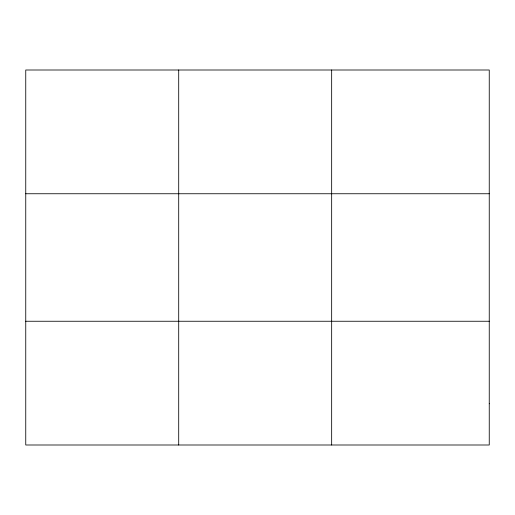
<?xml version="1.0" encoding="UTF-8"?>
<svg xmlns="http://www.w3.org/2000/svg" width="515" height="515" viewBox="0 0 515 515"><rect width="100%" height="100%" fill="white"/><g stroke="black" fill="none" stroke-linecap="round" stroke-linejoin="round"><path stroke-width="0.77" d="M178.705 70.001L178.705 444.999M331.66 70.001L331.66 444.999M25.75 193.749L489.25 193.749M25.75 321.251L489.25 321.251M489.25 403.747L489.25 444.999L25.75 444.999L25.75 70.001L489.25 70.001L489.25 403.747"/></g></svg>
